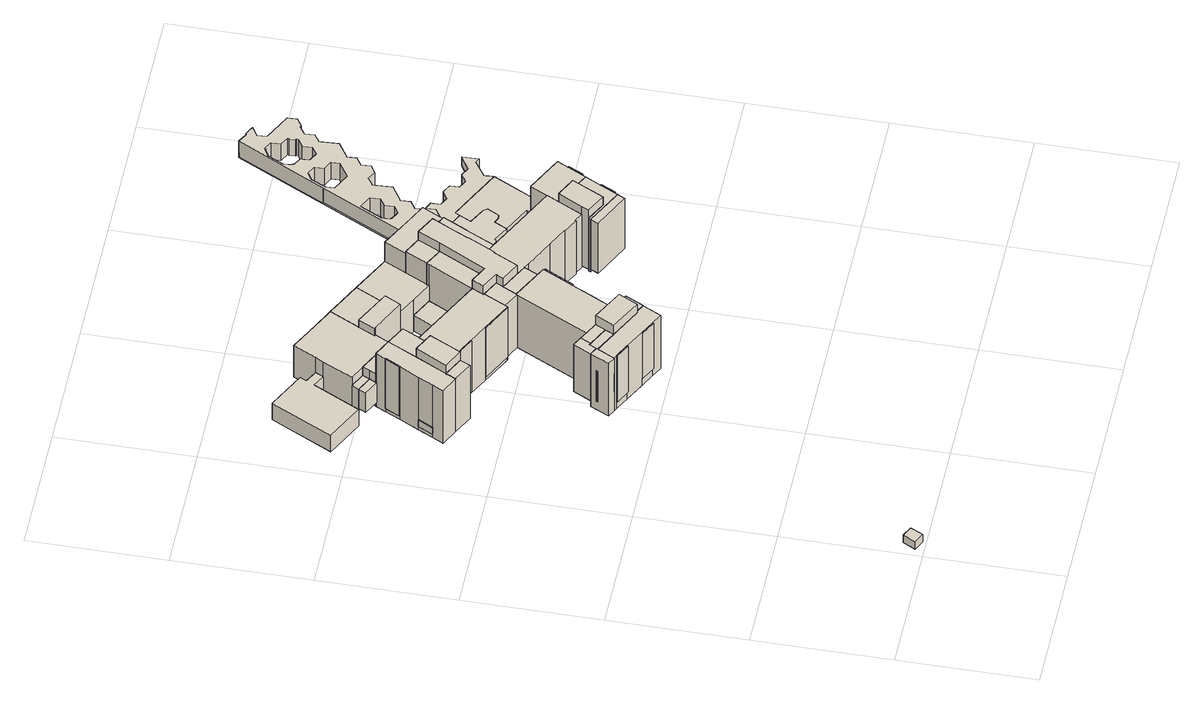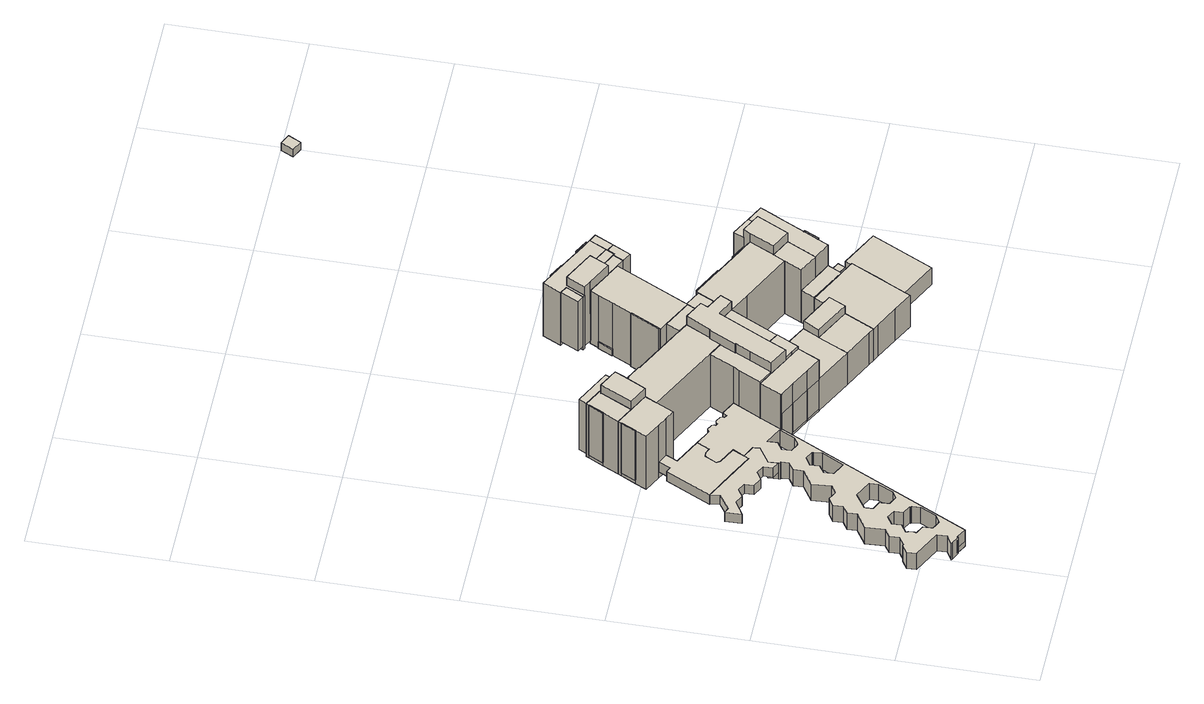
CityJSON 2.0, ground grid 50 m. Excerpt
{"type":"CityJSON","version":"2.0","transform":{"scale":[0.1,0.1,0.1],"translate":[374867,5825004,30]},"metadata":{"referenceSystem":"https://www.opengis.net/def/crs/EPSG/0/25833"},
"CityObjects":{
"building1":{"type":"Building","attributes":{"Gemeindeschluessel":"11000005","BezugspunktDach":"2200","function":"51009_1610","measuredHeight":3.58,"storeysAboveGround":0},"address":[{"country":"Germany","locality":"Berlin"}],"geometry":[{"type":"Solid","lod":"1","boundaries":[[[[0,1,2,3]],[[4,5,6,7]],[[4,7,3,2]],[[5,4,2,1]],[[6,5,1,0]],[[7,6,0,3]]]]}]},
"building2":{"type":"Building","attributes":{"name":"Haus 3 Haus 2 Haus 1 Evangelisches Waldkrankenhaus Spandau","Gemeindeschluessel":"11000005","function":"31001_3051"},"address":[{"country":"Germany","locality":"Berlin","thoroughfareNumber":"555","thoroughfareName":"Stadtrandstraße"}],"children":["building2-1","building2-2","building2-3","building2-4","building2-5","building2-6","building2-7","building2-8","building2-9","building2-10","building2-11","building2-12","building2-13","building2-14","building2-15","building2-16","building2-17","building2-18","building2-19","building2-20","building2-21","building2-22","building2-23","building2-24","building2-25","building2-26","building2-27","building2-28","building2-29","building2-30","building2-31","building2-32","building2-33","building2-34","building2-35","building2-36","building2-37","building2-38","building2-39","building2-40","building2-41","building2-42","building2-43","building2-44","building2-45","building2-46"]},
"building2-1":{"type":"BuildingPart","attributes":{"BezugspunktDach":"2200","measuredHeight":3,"storeysAboveGround":7},"parents":["building2"],"geometry":[{"type":"Solid","lod":"1","boundaries":[[[[8,9,10,11]],[[12,13,14,15]],[[12,15,11,10]],[[13,12,10,9]],[[15,14,8,11]],[[13,9,8,14]]]]}]},
"building2-2":{"type":"BuildingPart","attributes":{"BezugspunktDach":"2200","measuredHeight":25.57,"storeysAboveGround":7},"parents":["building2"],"geometry":[{"type":"MultiSurface","lod":"1","boundaries":[[[16,17,18,19]],[[20,21,22,23]],[[20,24,25,19,18]],[[21,20,26,27]],[[22,21,17,16]],[[23,22,16,19]],[[23,25,24,20]],[[27,26,18,17]]]}]},
"building2-3":{"type":"BuildingPart","attributes":{"BezugspunktDach":"2200","measuredHeight":25.46,"storeysAboveGround":7},"parents":["building2"],"geometry":[{"type":"MultiSurface","lod":"1","boundaries":[[[28,29,30,31]],[[32,33,34,35]],[[32,35,31,30]],[[30,36,37,33,32,30,29]],[[38,28,39,40,41,42,33,29,28]],[[35,34,28,31]],[[37,36,30,29]],[[33,42,41,40]],[[34,40,39,28,38]]]}]},
"building2-4":{"type":"BuildingPart","attributes":{"BezugspunktDach":"2200","measuredHeight":25.43,"storeysAboveGround":7},"parents":["building2"],"geometry":[{"type":"MultiSurface","lod":"1","boundaries":[[[25,24,43,44,45,46,47,48,49,50,51]],[[52,53,54,55,56,57,58,59,20,23,60]],[[52,60,51,50]],[[9,8,14,13,53,52,50,49]],[[54,53,49,48]],[[55,54,48,61,62]],[[56,55,47,46]],[[57,56,63,46,45],[64,65,66,63]],[[58,57,45,44],[67,68,69,70]],[[20,59,43,71,26]],[[60,23,25,51]],[[13,14,8,9]],[[62,61,48,47]],[[66,65,64,63]],[[69,68,67,70]],[[44,43,59,58]],[[26,71,43,24]],[[23,20,72,24,25]]]}]},
"building2-5":{"type":"BuildingPart","attributes":{"BezugspunktDach":"2200","measuredHeight":22.09,"storeysAboveGround":7},"parents":["building2"],"geometry":[{"type":"MultiSurface","lod":"1","boundaries":[[[73,74,75,76]],[[77,78,79,80]],[[77,80,76,75]],[[81,82,77,75,74]],[[79,78,74,73]],[[80,79,73,76]],[[83,78,77,82,81]]]}]},
"building2-6":{"type":"BuildingPart","attributes":{"BezugspunktDach":"2200","measuredHeight":23.66,"storeysAboveGround":7},"parents":["building2"],"geometry":[{"type":"MultiSurface","lod":"1","boundaries":[[[84,85,86,87]],[[88,62,61,89]],[[88,89,87,86]],[[62,88,86,85]],[[48,47,85,84]],[[89,61,84,87]],[[61,62,47,48]]]}]},
"building2-7":{"type":"BuildingPart","attributes":{"BezugspunktDach":"2200","measuredHeight":28.49,"storeysAboveGround":7},"parents":["building2"],"geometry":[{"type":"MultiSurface","lod":"1","boundaries":[[[90,91,92,93,94]],[[71,95,96,27,26]],[[71,43,24,94,93]],[[95,97,43,93,92]],[[98,97,95,92,91]],[[27,96,91,90]],[[18,17,90,94]],[[26,24,43,71]],[[71,43,97,95]],[[96,95,97,98]],[[99,26,27,17,18]]]}]},
"building2-8":{"type":"BuildingPart","attributes":{"BezugspunktDach":"2200","measuredHeight":7.88,"storeysAboveGround":7},"parents":["building2"],"geometry":[{"type":"MultiSurface","lod":"1","boundaries":[[[100,101,102,103,104,105,106,107]],[[108,109,110,111,112,113,114,115]],[[108,115,107,106]],[[109,108,106,105]],[[110,109,105,104]],[[111,110,104,103]],[[112,111,116,117,102]],[[113,112,102,101]],[[114,113,101,100]],[[115,114,100,107]],[[118,103,102,117,116]]]}]},
"building2-9":{"type":"BuildingPart","attributes":{"BezugspunktDach":"2200","measuredHeight":22.73,"storeysAboveGround":7},"parents":["building2"],"geometry":[{"type":"MultiSurface","lod":"1","boundaries":[[[29,119,120,121,122,30]],[[123,124,125,126,37,36]],[[123,36,30,122]],[[124,123,122,121]],[[125,120,121,127,121,120]],[[126,128,129,120,119]],[[37,42,128,119,29]],[[124,127,121,120,125]],[[125,129,128,126]],[[126,128,42,37]],[[36,37,130,29,30]]]}]},
"building2-10":{"type":"BuildingPart","attributes":{"BezugspunktDach":"2200","measuredHeight":9.34,"storeysAboveGround":7},"parents":["building2"],"geometry":[{"type":"Solid","lod":"1","boundaries":[[[[63,66,131,132,133]],[[134,135,65,64,136]],[[134,136,133,132]],[[136,64,63,133]],[[134,132,131,135]],[[135,131,66,65]],[[64,65,66,63]]]]}]},
"building2-11":{"type":"BuildingPart","attributes":{"BezugspunktDach":"2200","measuredHeight":25.35,"storeysAboveGround":7},"parents":["building2"],"geometry":[{"type":"MultiSurface","lod":"1","boundaries":[[[137,138,129,128,42,41]],[[33,139,140,141,142,40]],[[139,33,37,126]],[[140,139,126,125]],[[142,141,143,144]],[[40,41,42,33]],[[126,37,42,128]],[[125,126,128,129]],[[141,140,129,138]],[[144,143,138,137]],[[40,142,137,41]]]}]},
"building2-12":{"type":"BuildingPart","attributes":{"BezugspunktDach":"2200","measuredHeight":10.18,"storeysAboveGround":7},"parents":["building2"],"geometry":[{"type":"MultiSurface","lod":"1","boundaries":[[[131,145,146,132]],[[147,148,149,150]],[[147,150,132,146]],[[150,149,135,134]],[[148,147,146,145]],[[149,148,145,131]],[[134,135,131,132]]]}]},
"building2-13":{"type":"BuildingPart","attributes":{"BezugspunktDach":"2200","measuredHeight":25.41,"storeysAboveGround":7},"parents":["building2"],"geometry":[{"type":"MultiSurface","lod":"1","boundaries":[[[82,81,151,152,153,154,155,156,157,158,159,39,28]],[[40,142,160,161,162,163,164,165,166,167,168,169,34]],[[40,34,28,39]],[[142,137,41,39,159]],[[160,142,144,170]],[[161,160,170,171]],[[162,161,157,156]],[[163,162,156,172,173,155]],[[164,163,173,174]],[[165,164,154,153]],[[166,165,153,152]],[[167,166,175,176]],[[168,167,151,81]],[[169,168,78,77,82]],[[34,169,82,28]],[[40,41,137,142]],[[170,144,159,158]],[[171,170,158,157]],[[155,173,172,156]],[[174,173,155,154]],[[176,175,152,151]],[[82,77,78,81]]]}]},
"building2-14":{"type":"BuildingPart","attributes":{"BezugspunktDach":"2200","measuredHeight":25.41,"storeysAboveGround":7},"parents":["building2"],"geometry":[{"type":"MultiSurface","lod":"1","boundaries":[[[177,178,179,121,120]],[[180,181,182,141,140]],[[180,140,125,124]],[[181,180,121,179]],[[141,182,178,177]],[[129,138,177,120]],[[124,125,120,121]],[[181,179,178,182]],[[140,141,138,129]]]}]},
"building2-15":{"type":"BuildingPart","attributes":{"BezugspunktDach":"2200","measuredHeight":21.86,"storeysAboveGround":7},"parents":["building2"],"geometry":[{"type":"MultiSurface","lod":"1","boundaries":[[[183,152,151,184]],[[176,175,185,186]],[[176,186,184,151]],[[187,152,151,188,151,152]],[[185,175,152,183]],[[186,185,183,184]],[[175,176,188,151,152,187]]]}]},
"building2-16":{"type":"BuildingPart","attributes":{"BezugspunktDach":"2200","measuredHeight":24.24,"storeysAboveGround":7},"parents":["building2"],"geometry":[{"type":"MultiSurface","lod":"1","boundaries":[[[189,190,191,192]],[[193,194,195,196]],[[193,196,192,191]],[[197,198,193,191,190]],[[195,194,190,189]],[[196,195,189,192]],[[199,200,201,197]],[[193,198,197,194]]]}]},
"building2-17":{"type":"BuildingPart","attributes":{"BezugspunktDach":"2200","measuredHeight":25.46,"storeysAboveGround":7},"parents":["building2"],"geometry":[{"type":"MultiSurface","lod":"1","boundaries":[[[97,202,203,204,205,44,43]],[[58,206,207,208,209,210,59]],[[211,69,44,205]],[[206,58,68,212]],[[207,206,205,204]],[[208,207,204,203]],[[203,208,203,202]],[[59,210,95,71]],[[58,59,43,44]],[[212,68,69,211]],[[209,208,203,202]],[[210,209,202,97]],[[71,95,97,43]]]}]},
"building2-18":{"type":"BuildingPart","attributes":{"BezugspunktDach":"2200","measuredHeight":28.45,"storeysAboveGround":7},"parents":["building2"],"geometry":[{"type":"MultiSurface","lod":"1","boundaries":[[[213,214,215,216,217]],[[218,219,171,170,144]],[[218,220,178,177,143,138,137,221,217,216]],[[222,223,224,216,215]],[[171,219,215,214]],[[170,158,157,214,213]],[[159,158,213,217]],[[144,221,137,138,143]],[[143,177,178,220]],[[219,218,224,223,222]],[[171,157,158,170]],[[39,40,142,159]],[[144,170,225,158,159]]]}]},
"building2-19":{"type":"BuildingPart","attributes":{"BezugspunktDach":"2200","measuredHeight":15.37,"storeysAboveGround":7},"parents":["building2"],"geometry":[{"type":"MultiSurface","lod":"1","boundaries":[[[211,226,227,228,70]],[[229,230,231,212,67]],[[229,67,66,70,228],[65,135,131,66]],[[145,131,232,228,227]],[[230,229,149,148]],[[233,234,235,227,226]],[[212,231,226,211]],[[131,135,65,66]],[[148,149,232,131,145]],[[231,230,235,234,233]],[[212,211,69,68]],[[68,69,70,67]]]}]},
"building2-20":{"type":"BuildingPart","attributes":{"BezugspunktDach":"2200","measuredHeight":25.41,"storeysAboveGround":7},"parents":["building2"],"geometry":[{"type":"MultiSurface","lod":"1","boundaries":[[[198,197,199,236,237,238,239,240,241,242,204,203,202,97,98]],[[210,209,208,207,243,244,245,246,247,248,249,200,201,250,251]],[[210,251,98,96,95]],[[207,208,203,204]],[[243,207,204,242]],[[245,244,241,252,253,240]],[[246,245,253,254,239]],[[248,247,238,237]],[[249,248,237,236]],[[200,249,255,256,199]],[[201,200,199,197]],[[250,201,194,193]],[[251,250,198,98]],[[95,96,98,97]],[[209,210,97,202]],[[208,209,202,203]],[[244,243,242,241]],[[240,253,252,241]],[[240,239,254,253]],[[239,238,247,246,257]],[[236,199,256,255]],[[193,194,197,198]]]}]},
"building2-21":{"type":"BuildingPart","attributes":{"BezugspunktDach":"2200","measuredHeight":23.86,"storeysAboveGround":7},"parents":["building2"],"geometry":[{"type":"MultiSurface","lod":"1","boundaries":[[[258,259,260,261]],[[256,255,262,263]],[[256,263,261,260]],[[264,236,199,260,259]],[[262,255,259,258]],[[263,262,258,261]],[[255,256,265,199,236,264]]]}]},
"building2-22":{"type":"BuildingPart","attributes":{"BezugspunktDach":"2200","measuredHeight":23.6,"storeysAboveGround":7},"parents":["building2"],"geometry":[{"type":"MultiSurface","lod":"1","boundaries":[[[266,267,268,269]],[[172,270,174,173]],[[156,155,173,269,268]],[[270,172,268,267]],[[174,270,267,266]],[[155,154,266,269]],[[172,173,155,156]],[[173,174,154,155]]]}]},
"building2-23":{"type":"BuildingPart","attributes":{"BezugspunktDach":"2200","measuredHeight":15.15,"storeysAboveGround":7},"parents":["building2"],"geometry":[{"type":"MultiSurface","lod":"1","boundaries":[[[234,233,271,272,273,274,275,276,277,278,279,280]],[[117,116,281,282,283,284,285,286,287,231,230,288]],[[117,288,280,279]],[[116,103,102,117,279,278]],[[281,116,278,277]],[[282,281,277,276]],[[284,283,275,274]],[[286,285,273,289,290]],[[287,286,290,291]],[[231,287,271,233]],[[146,145,148,147,288,230,234,280]],[[117,102,103,116]],[[283,282,276,275]],[[285,284,292,274,273]],[[290,289,273,272]],[[291,290,272,271]],[[230,231,233,234]],[[147,148,145,146]]]}]},
"building2-24":{"type":"BuildingPart","attributes":{"BezugspunktDach":"2200","measuredHeight":3,"storeysAboveGround":7},"parents":["building2"],"geometry":[{"type":"Solid","lod":"1","boundaries":[[[[293,294,295,296]],[[297,298,299,300]],[[298,297,295,294]],[[299,298,294,293]],[[300,299,293,296]],[[300,296,295,297]]]]}]},
"building2-25":{"type":"BuildingPart","attributes":{"BezugspunktDach":"2200","measuredHeight":25.44,"storeysAboveGround":7},"parents":["building2"],"geometry":[{"type":"MultiSurface","lod":"1","boundaries":[[[178,224,223,301,302,303,304,305,306,307,308,179]],[[309,310,311,312,313,314,315,316,317,318,182,181]],[[309,181,179,308]],[[312,311,306,305]],[[313,312,305,304]],[[314,313,304,319,320,303]],[[315,314,303,302]],[[321,296,295,322,302,301]],[[316,315,297,300]],[[317,316,301,223]],[[318,317,219,218,323]],[[182,318,224,178]],[[310,309,308,307]],[[307,306,311,310]],[[303,320,319,304]],[[300,297,322,295,296,321]],[[323,218,219,324,223,224]],[[181,182,325,178,179]]]}]},
"building2-26":{"type":"BuildingPart","attributes":{"BezugspunktDach":"2200","measuredHeight":25.43,"storeysAboveGround":7},"parents":["building2"],"geometry":[{"type":"MultiSurface","lod":"1","boundaries":[[[308,307,326,327,328,239,238]],[[246,329,330,331,310,309,247]],[[329,246,254,332,333]],[[330,329,332,334]],[[331,330,327,326]],[[247,309,308,238]],[[246,247,238,239]],[[333,332,254,239,328]],[[334,332,328,327]],[[310,331,326,307]],[[309,310,307,308,335]]]}]},
"building2-27":{"type":"BuildingPart","attributes":{"BezugspunktDach":"2200","measuredHeight":18.6,"storeysAboveGround":7},"parents":["building2"],"geometry":[{"type":"MultiSurface","lod":"1","boundaries":[[[336,337,338,339,340]],[[289,341,342,291,290]],[[273,272,340,339]],[[343,344,339,338]],[[342,345,343,338,337]],[[291,342,337,336]],[[290,272,271,291,336,340]],[[289,290,272,273]],[[341,289,344,343]],[[341,343,345,342]],[[291,271,272,290]]]}]},
"building2-28":{"type":"BuildingPart","attributes":{"BezugspunktDach":"2200","measuredHeight":25.45,"storeysAboveGround":7},"parents":["building2"],"geometry":[{"type":"MultiSurface","lod":"1","boundaries":[[[306,346,347,327,326,307]],[[331,330,348,349,311,310]],[[331,310,307,326],[331,326,307,310]],[[330,331,326,327]],[[348,347,350,351,350,347]],[[330,327,334,352,353]],[[311,349,346,306]],[[306,311,306,307]],[[350,352,334,327]],[[353,352,351,350,347,348]],[[349,348,347,346]],[[354,310,311,306,307]]]}]},
"building2-29":{"type":"BuildingPart","attributes":{"BezugspunktDach":"2200","measuredHeight":25.44,"storeysAboveGround":7},"parents":["building2"],"geometry":[{"type":"MultiSurface","lod":"1","boundaries":[[[355,356,357,358]],[[319,359,360,320]],[[319,304,303,361,358,357]],[[359,319,357,356]],[[360,359,356,355]],[[320,360,355,358]],[[320,361,303,304,319]]]}]},
"building2-30":{"type":"BuildingPart","attributes":{"BezugspunktDach":"2200","measuredHeight":7.57,"storeysAboveGround":7},"parents":["building2"],"geometry":[{"type":"MultiSurface","lod":"1","boundaries":[[[362,363,364,365]],[[366,367,368,369]],[[366,369,365,364]],[[367,366,364,363]],[[368,367,363,362]],[[369,368,362,365,370]]]}]},
"building2-31":{"type":"BuildingPart","attributes":{"BezugspunktDach":"2200","measuredHeight":15.19,"storeysAboveGround":7},"parents":["building2"],"geometry":[{"type":"MultiSurface","lod":"1","boundaries":[[[343,371,372,373,344]],[[284,374,375,376,285]],[[274,273,285,344,373]],[[374,284,373,372]],[[375,374,372,371]],[[285,376,343,341,289]],[[377,284,285,273,274]],[[376,375,371,343]],[[289,341,343,344]]]}]},
"building2-32":{"type":"BuildingPart","attributes":{"BezugspunktDach":"2200","measuredHeight":25.28,"storeysAboveGround":7},"parents":["building2"],"geometry":[{"type":"MultiSurface","lod":"1","boundaries":[[[378,379,380,381,382]],[[383,384,385,386,252]],[[363,362,382,381]],[[383,252,368,367]],[[387,388,383,381,380]],[[367,368,362,363]],[[384,383,388,387]],[[389,390,379,385]],[[384,380,390,389]],[[386,385,379,378]],[[391,252,386,392,378,382]]]}]},
"building2-33":{"type":"BuildingPart","attributes":{"BezugspunktDach":"2200","measuredHeight":29.28,"storeysAboveGround":7},"parents":["building2"],"geometry":[{"type":"MultiSurface","lod":"1","boundaries":[[[393,394,395,396,397,398,399,400,401,402,403,404,405,406]],[[252,386,385,407,408,409,410,411,412,413,352,334,332,253]],[[252,241,240,406,405]],[[414,378,382,415,405,404]],[[385,386,378,404,403],[386,385,379,378]],[[416,417,385,403,402]],[[408,418,419,420,407,402,401]],[[421,422,401,400]],[[423,421,400,399]],[[424,423,425,399,398]],[[426,427,428,429,424,398,397]],[[430,431,426,397,396]],[[350,431,413,396,395]],[[432,327,350,395,394]],[[328,327,394,393]],[[240,239,254,239,328,393,406]],[[253,433,240,241,252]],[[386,252,415,382,378,414]],[[379,385,386,378]],[[407,385,417,416]],[[434,419,418,408]],[[407,420,419,434]],[[409,408,422,421]],[[410,409,421,423]],[[411,410,425,423,424]],[[411,424,429,428]],[[412,428,427,426]],[[413,412,426,431,430]],[[352,413,431,350]],[[334,327,432]],[[352,350,327,334]],[[332,334,327,328]],[[332,328,239,254]],[[253,254,239,240]]]}]},
"building2-34":{"type":"BuildingPart","attributes":{"BezugspunktDach":"2200","measuredHeight":15.17,"storeysAboveGround":7},"parents":["building2"],"geometry":[{"type":"MultiSurface","lod":"1","boundaries":[[[435,388,387,436,437,438,371,343,345]],[[376,375,439,440,441,442,443,444,445]],[[376,445,345,342,341,343]],[[439,375,371,438]],[[446,447,438,437]],[[440,439,448,449,450]],[[443,442,384,383]],[[364,363,451,388,435]],[[444,443,367,366,452]],[[445,444,435,345]],[[343,341,342,345]],[[376,343,371,375]],[[450,449,448,447,446]],[[441,440,437,436]],[[441,436,387,442]],[[383,384,387,388]],[[452,366,367,451,363,364]]]}]},
"building2-35":{"type":"BuildingPart","attributes":{"BezugspunktDach":"2200","measuredHeight":3,"storeysAboveGround":7},"parents":["building2"],"geometry":[{"type":"Solid","lod":"1","boundaries":[[[[453,454,455,456]],[[457,458,459,460]],[[457,460,456,455]],[[458,457,455,461,462,454]],[[459,458,454,453]],[[460,459,453,456]],[[454,462,461,455]]]]}]},
"building2-36":{"type":"BuildingPart","attributes":{"BezugspunktDach":"2200","measuredHeight":27.57,"storeysAboveGround":7},"parents":["building2"],"geometry":[{"type":"MultiSurface","lod":"1","boundaries":[[[463,417,416,464,465,466]],[[441,467,468,469,470,442]],[[471,436,387,442,466,465]],[[472,473,441,465,464]],[[468,420,472,464,416]],[[469,468,407,385]],[[390,379,474,417,463]],[[470,469,385,389]],[[380,390,463,466]],[[442,470,389,384]],[[441,442,387,436,471]],[[467,441,473,472]],[[467,472,420,468]],[[385,407,416,417]],[[389,385,474,379,390]],[[384,389,390,380]]]}]},
"building2-37":{"type":"BuildingPart","attributes":{"BezugspunktDach":"2200","measuredHeight":25.42,"storeysAboveGround":7},"parents":["building2"],"geometry":[{"type":"MultiSurface","lod":"1","boundaries":[[[347,346,475,476,477,478,479,480,481,482,483,484,485,427,426,431,350]],[[486,487,488,489,490,491,492,493,494,495,496,497,462,461,349,348,353]],[[486,353,352,413]],[[487,486,413,412,426]],[[488,487,412,428]],[[498,429,427,485]],[[490,489,485,484]],[[493,492,482,499,500,481]],[[494,493,481,480]],[[495,494,480,479]],[[496,495,479,478]],[[497,496,478,477]],[[462,497,477,476]],[[455,454,476,475]],[[349,461,475,346]],[[353,348,347,350]],[[413,352,350,431]],[[431,426,412,413]],[[429,428,412,426,427]],[[489,488,429,498]],[[490,484,483,491]],[[501,492,491,502,483,482]],[[481,500,499,482]],[[461,462,454,455]],[[348,349,346,347]]]}]},
"building2-38":{"type":"BuildingPart","attributes":{"BezugspunktDach":"2200","measuredHeight":25.25,"storeysAboveGround":7},"parents":["building2"],"geometry":[{"type":"MultiSurface","lod":"1","boundaries":[[[498,503,504,505,506,422,421,423,424,429]],[[507,508,509,510,511,512,513,514,489,488]],[[507,488,428,411]],[[508,507,411,410]],[[509,508,410,409]],[[510,509,409,408]],[[515,418,422,506]],[[512,516,515,511,506,505]],[[513,512,517,518,519,520,505,504]],[[521,519,504,503]],[[514,513,522,518,523]],[[489,514,503,498]],[[411,428,429,424]],[[410,411,424,423]],[[409,410,423,421]],[[408,409,421,422]],[[511,510,418,515]],[[524,511,515,516,512]],[[520,519,518,517]],[[523,518,522,519,521]],[[488,489,498,429]]]}]},
"building2-39":{"type":"BuildingPart","attributes":{"BezugspunktDach":"2200","measuredHeight":28.61,"storeysAboveGround":7},"parents":["building2"],"geometry":[{"type":"MultiSurface","lod":"1","boundaries":[[[420,419,418,516,525,526,527,528,529,530,473]],[[531,532,533,534,535,536,512,510,537,538,539]],[[437,436,473,530]],[[531,539,441,440,540]],[[541,446,530,529]],[[532,531,450,542]],[[543,541,542,544,533,532,529,528]],[[545,546,543,528,527]],[[534,533,543,544,547]],[[548,549,550,551,552,535,534,527,526]],[[553,549,526,525]],[[536,535,552,554]],[[512,536,554,517,520,553,525,516]],[[537,510,408,434]],[[538,537,419,434,407,555]],[[539,538,420,468,467,441]],[[540,440,441,436,437]],[[542,450,446,541]],[[544,542,541,543]],[[547,544,543,546,545]],[[552,551,550,549,548]],[[554,552,549,553]],[[553,520,517,554]],[[510,511,515,418]],[[512,516,515,511]],[[434,408,556,418,419]],[[555,407,434,419,420]],[[441,467,472,473]],[[472,467,468,420]]]}]},
"building2-40":{"type":"BuildingPart","attributes":{"BezugspunktDach":"2200","measuredHeight":24.02,"storeysAboveGround":7},"parents":["building2"],"geometry":[{"type":"MultiSurface","lod":"1","boundaries":[[[557,558,559,560]],[[561,562,563,564]],[[561,564,560,559]],[[563,562,558,557]],[[564,563,557,560]],[[565,562,561,566,559,558]]]}]},
"building2-41":{"type":"BuildingPart","attributes":{"BezugspunktDach":"2200","measuredHeight":25.51,"storeysAboveGround":7},"parents":["building2"],"geometry":[{"type":"MultiSurface","lod":"1","boundaries":[[[558,567,568,569,570,571,572,559]],[[573,574,575,576,577,578,579,580]],[[573,580,559,572]],[[574,573,581,582,571]],[[575,574,571,582,583,570]],[[577,576,569,568]],[[578,577,584,585]],[[579,578,567,558]],[[586,559,558,559]],[[580,579,587,562,561]],[[572,571,582,581]],[[570,583,582,571]],[[576,575,570,569]],[[585,584,568,567]],[[561,562,587,558,559,586]]]}]},
"building2-42":{"type":"BuildingPart","attributes":{"BezugspunktDach":"2200","measuredHeight":28.8,"storeysAboveGround":7},"parents":["building2"],"geometry":[{"type":"MultiSurface","lod":"1","boundaries":[[[588,589,590,591,592]],[[500,499,583,582,581]],[[500,581,592,591]],[[482,481,591,590]],[[570,593,499,590,589]],[[582,571,570,589,588]],[[581,572,571,582,588,592]],[[499,500,481,482]],[[569,594,576,575,570]],[[583,499,593,570]],[[583,595,570,571,582]],[[582,571,572,581]]]}]},
"building2-43":{"type":"BuildingPart","attributes":{"BezugspunktDach":"2200","measuredHeight":23.89,"storeysAboveGround":7},"parents":["building2"],"geometry":[{"type":"MultiSurface","lod":"1","boundaries":[[[596,597,598,599]],[[584,600,601,585]],[[584,568,567,599,598]],[[600,584,598,597]],[[601,600,597,596]],[[585,601,596,599]],[[585,567,568,584]]]}]},
"building2-44":{"type":"BuildingPart","attributes":{"BezugspunktDach":"2200","measuredHeight":25.5,"storeysAboveGround":7},"parents":["building2"],"geometry":[{"type":"MultiSurface","lod":"1","boundaries":[[[570,569,602,603,604,605,606,607,608,609,593]],[[491,490,610,611,612,613,614,615,576,575,492]],[[491,483,482,492,593,609]],[[484,483,609,608]],[[610,490,608,607]],[[611,610,607,606]],[[612,611,606,605]],[[613,612,605,604]],[[614,613,604,603]],[[615,614,616,617]],[[576,615,602,569]],[[492,575,570,583,499]],[[492,482,483,491]],[[618,490,491,483,484]],[[617,616,603,602,619]],[[575,576,594,569,570]],[[499,583,570,593,620]]]}]},
"building2-45":{"type":"BuildingPart","attributes":{"BezugspunktDach":"2200","measuredHeight":23.86,"storeysAboveGround":7},"parents":["building2"],"geometry":[{"type":"Solid","lod":"1","boundaries":[[[[621,622,623,624]],[[616,625,626,617]],[[616,603,602,617,624,623]],[[625,616,623,622]],[[626,625,622,621]],[[617,626,621,624]],[[617,602,603,616]]]]}]},
"building2-46":{"type":"BuildingPart","attributes":{"BezugspunktDach":"2200","measuredHeight":7.75,"storeysAboveGround":7},"parents":["building2"],"geometry":[{"type":"MultiSurface","lod":"1","boundaries":[[[627,628,629,630,631,632,633,634,635,636,637,638,639,640,641,642,643,644,645,646,647,648,649,650,651,652,653,654,655,656,657,658,659,660,661,662,663,664,665,666,667,668,669,670,671,672,673,674,675,676,677,678,679,680,681,550,549,553,519,521],[682,683,684,685,686,687,688,689,690,691],[692,693,694,695,696,697,698,699,700,701,702,703,704,705,706,707,708,709,710,711,712],[713,714,715,716,717,718,719,720,721],[722,723,724,725,726,727,728,729,730]],[[518,554,552,551,731,732,733,734,735,736,737,738,739,740,741,742,743,744,745,746,747,748,749,750,751,752,753,754,755,756,757,758,759,760,761,762,763,764,765,766,767,768,769,770,771,772,773,774,775,776,777,778,779,780,781,782,783,784,785,523],[786,787,788,789,790,791,792,793,794,795],[796,797,798,799,800,801,802,803,804,805,806,807,808,809,810,811,812,813,814,815,816],[817,818,819,820,821,822,823,824,825],[826,827,828,829,830,831,832,833,834]],[[731,551,547,835,681]],[[732,731,836,837]],[[733,732,838,839]],[[737,736,676,675]],[[738,737,675,674]],[[739,738,674,673]],[[740,739,673,672]],[[741,740,672,671]],[[742,741,671,670]],[[743,742,670,669]],[[744,743,669,668]],[[745,744,668,667]],[[746,745,667,666]],[[747,746,666,665]],[[748,747,665,664]],[[749,748,664,663]],[[750,749,663,662]],[[751,750,662,661]],[[752,751,661,660]],[[753,752,660,659]],[[754,753,659,658]],[[755,754,658,657]],[[756,755,657,656]],[[757,756,656,655]],[[758,757,655,654]],[[759,758,654,653]],[[760,759,653,652]],[[761,760,652,651]],[[762,761,651,650]],[[763,762,650,649]],[[764,763,649,648]],[[765,764,648,647]],[[766,765,647,646]],[[767,766,646,645]],[[768,767,645,644]],[[769,768,644,643]],[[770,769,643,642]],[[771,770,642,641]],[[772,771,641,640]],[[773,772,640,639]],[[774,773,639,638]],[[775,774,638,637]],[[776,775,637,636]],[[777,776,636,635]],[[778,777,635,634]],[[779,778,634,633]],[[780,779,633,632]],[[781,780,632,631]],[[782,781,631,630]],[[783,782,630,629]],[[784,783,629,628]],[[785,784,628,627]],[[523,785,627,521]],[[786,795,691,690]],[[787,786,690,689]],[[788,787,689,688]],[[789,788,688,687]],[[790,789,687,686]],[[791,790,686,685]],[[792,791,685,684]],[[793,792,684,683]],[[794,793,683,682]],[[795,794,682,691]],[[796,816,712,711]],[[797,796,711,710]],[[798,797,710,709]],[[799,798,709,708]],[[800,799,708,707]],[[801,800,707,706]],[[802,801,706,705]],[[803,802,705,704]],[[804,803,704,703]],[[805,804,703,702]],[[806,805,702,701]],[[807,806,701,700]],[[808,807,700,699]],[[809,808,699,698]],[[810,809,698,697]],[[811,810,697,696]],[[812,811,696,695]],[[813,812,695,694]],[[814,813,694,693]],[[815,814,693,692]],[[816,815,692,712]],[[817,825,721,720]],[[818,817,720,719]],[[819,818,719,718]],[[820,819,718,717]],[[821,820,717,716]],[[822,821,716,715]],[[823,822,715,714]],[[824,823,714,713]],[[825,824,713,721]],[[826,834,730,729]],[[827,826,729,728]],[[828,827,728,727]],[[829,828,727,726]],[[830,829,726,725]],[[831,830,725,724]],[[832,831,724,723]],[[833,832,723,722]],[[834,833,722,730]],[[518,523,521,519]],[[518,519,520,517]],[[554,517,520,553]],[[552,554,553,549]],[[552,549,550,551]],[[550,681,835,547]],[[837,836,840,681,680]],[[839,838,680,679]],[[734,733,679,678]],[[735,734,678,677]],[[841,842,676,736]],[[735,677,842,841]]]}]},
"building3":{"type":"Building","attributes":{"Gemeindeschluessel":"11000005","BezugspunktDach":"2200","function":"51009_1610","measuredHeight":4.74,"storeysAboveGround":0},"address":[{"country":"Germany","locality":"Berlin"}],"geometry":[{"type":"Solid","lod":"1","boundaries":[[[[843,844,845,846,847,848,849,850,851,852,853,854,855,856,857,858]],[[859,860,861,862,863,864,865,866,867,868,869,870,871,872,873,874]],[[859,874,858,857]],[[860,859,857,856]],[[861,860,856,855]],[[862,861,855,854]],[[863,862,854,853]],[[864,863,853,852]],[[865,864,852,851]],[[866,865,851,850]],[[867,866,850,849]],[[868,867,849,848]],[[869,868,848,847]],[[870,869,847,846]],[[871,870,846,845]],[[872,871,845,844]],[[873,872,844,843]],[[874,873,843,858]]]]}]},
"building4":{"type":"Building","attributes":{"Gemeindeschluessel":"11000005","BezugspunktDach":"2200","function":"51009_1610","measuredHeight":4.34,"storeysAboveGround":0},"address":[{"country":"Germany","locality":"Berlin"}],"geometry":[{"type":"Solid","lod":"1","boundaries":[[[[649,648,875,876,877,878,879,880,881,882,883,884,885,886,887,888,889,890,652,651,650]],[[891,892,893,894,895,896,897,898,899,900,901,902,903,904,905,906,907,908,909,910,911]],[[891,911,650,651]],[[892,891,651,652]],[[893,892,652,890]],[[894,893,890,889]],[[895,894,889,888]],[[896,895,888,887]],[[897,896,887,886]],[[898,897,886,885]],[[899,898,885,884]],[[900,899,884,883]],[[901,900,883,882]],[[902,901,882,881]],[[903,902,881,880]],[[904,903,880,879]],[[905,904,879,878]],[[906,905,878,877]],[[907,906,877,876]],[[908,907,876,875]],[[909,908,875,648]],[[910,909,648,649]],[[911,910,649,650]]]]}]}
},
"vertices":[
[43,8,68],[65,54,68],[27,72,68],[4,26,68],[27,72,32],[65,54,32],[43,8,32],[4,26,32],
[242,1735,54],[269,1788,54],[266,1790,54],[239,1737,54],[266,1790,24],[269,1788,24],[242,1735,24],[239,1737,24],
[355,1628,260],[373,1665,260],[303,1700,260],[285,1664,260],[303,1700,4],[373,1665,4],[355,1628,4],[285,1664,4],[303,1700,258],[285,1664,258],[303,1700,14],[373,1665,14],
[483,1157,258],[517,1224,258],[489,1238,258],[455,1170,258],[489,1238,4],[517,1224,4],[483,1157,4],[455,1170,4],[489,1238,31],[517,1224,31],[483,1157,99],[515,1219,258],[515,1219,4],[515,1219,257],[517,1224,257],
[361,1815,258],[415,1921,258],[352,1952,258],[350,1949,258],[332,1913,258],[305,1860,258],[269,1788,258],[242,1735,258],[222,1695,258],[242,1735,4],[269,1788,4],[305,1860,4],[332,1913,4],[350,1949,4],[352,1952,4],[415,1921,4],[361,1815,4],[222,1695,4],[305,1860,24],[332,1913,24],[350,1949,118],[350,1949,25],[352,1952,25],[352,1952,118],[352,1952,5],[415,1921,5],[415,1921,159],[352,1952,159],[361,1815,14],[303,1700,67],
[546,1120,260],[548,1124,260],[496,1150,260],[494,1146,260],[496,1150,39],[548,1124,39],[546,1120,39],[494,1146,39],[548,1124,258],[496,1150,258],[548,1124,99],
[305,1860,261],[332,1913,261],[329,1915,261],[302,1862,261],[329,1915,24],[302,1862,24],
[373,1665,299],[387,1691,299],[431,1780,299],[361,1815,299],[303,1700,299],[431,1780,14],[387,1691,14],[431,1780,258],[387,1691,258],[303,1700,149],
[249,1992,83],[335,2162,83],[379,2138,83],[394,2168,83],[350,2191,83],[362,2215,83],[223,2285,83],[111,2061,83],[223,2285,4],[362,2215,4],[350,2191,4],[394,2168,4],[379,2138,4],[335,2162,4],[249,1992,4],[111,2061,4],[394,2168,5],[379,2138,5],[394,2168,62],
[531,1251,258],[537,1248,258],[556,1286,258],[522,1303,258],[522,1303,31],[556,1286,31],[537,1248,31],[531,1251,31],[556,1286,169],[531,1251,257],[537,1248,257],[517,1224,208],
[364,1976,118],[310,2003,118],[297,1976,118],[310,2003,25],[364,1976,25],[297,1976,25],
[594,1179,257],[610,1211,257],[531,1251,4],[537,1248,4],[610,1211,4],[594,1179,4],[610,1211,15],[594,1179,15],
[377,2002,118],[324,2029,118],[324,2029,17],[377,2002,17],[364,1976,17],[310,2003,17],
[620,1087,258],[673,1060,258],[712,1040,258],[746,1107,258],[719,1121,258],[752,1186,258],[744,1190,258],[709,1121,258],[594,1179,258],[709,1121,4],[744,1190,4],[752,1186,4],[719,1121,4],[746,1107,4],[712,1040,4],[673,1060,4],[620,1087,4],[548,1124,4],[496,1150,4],[709,1121,15],[744,1190,15],[752,1186,23],[719,1121,23],[746,1107,23],[673,1060,40],[620,1087,40],
[610,1211,258],[629,1248,258],[584,1271,258],[556,1286,4],[584,1271,4],[629,1248,4],
[671,1057,258],[618,1084,258],[671,1057,40],[618,1084,40],[673,1060,256],[620,1087,163],
[470,1645,260],[472,1648,260],[418,1675,260],[417,1672,260],[418,1675,17],[472,1648,17],[470,1645,17],[417,1672,17],[472,1648,258],[418,1675,258],[543,1612,258],[543,1612,4],[472,1648,4],
[431,1779,258],[453,1823,258],[454,1823,258],[485,1885,258],[485,1885,4],[454,1823,4],[453,1823,4],[431,1779,4],[431,1780,4],[485,1885,159],[485,1885,5],
[709,1121,300],[744,1190,300],[717,1204,300],[629,1249,300],[594,1179,300],[629,1249,15],[717,1204,15],[629,1248,15],[594,1179,200],[717,1204,149],[717,1204,258],[629,1249,258],[709,1121,223],
[510,1935,159],[377,2002,159],[364,1976,159],[364,1976,5],[377,2002,5],[510,1935,5],[364,1976,67],[510,1935,156],[377,2002,156],[377,2002,100],
[650,1558,258],[654,1556,258],[659,1565,258],[699,1646,258],[696,1648,258],[717,1690,258],[641,1729,258],[641,1729,4],[717,1690,4],[696,1648,4],[699,1646,4],[659,1565,4],[654,1556,4],[650,1558,4],[418,1675,4],[387,1691,4],[717,1690,6],[696,1648,6],[699,1646,6],[650,1558,21],[543,1612,21],[699,1646,131],
[649,1555,259],[650,1558,259],[543,1612,259],[542,1609,259],[649,1555,21],[542,1609,21],[650,1558,222],[543,1612,131],
[746,1107,259],[779,1173,259],[752,1186,259],[719,1121,259],[779,1173,23],
[537,1989,156],[532,1991,156],[562,2051,156],[617,2160,156],[596,2170,156],[509,2214,156],[436,2251,156],[394,2168,156],[379,2138,156],[324,2029,156],[436,2251,5],[509,2214,5],[596,2170,5],[617,2160,5],[562,2051,5],[532,1991,5],[537,1989,5],[324,2029,5],[562,2051,7],[532,1991,7],[537,1989,7],[617,2160,81],
[737,1234,36],[764,1288,36],[760,1289,36],[733,1236,36],[760,1289,6],[764,1288,6],[737,1234,6],[733,1236,6],
[733,1236,258],[760,1289,258],[796,1361,258],[850,1468,258],[852,1472,258],[824,1486,258],[719,1539,258],[717,1535,258],[717,1535,4],[719,1539,4],[824,1486,4],[852,1472,4],[850,1468,4],[796,1361,4],[760,1289,4],[733,1236,4],[717,1204,4],[629,1249,4],[850,1468,6],[796,1361,6],[733,1236,11],[760,1289,24],[629,1249,137],[717,1204,208],[629,1248,226],
[744,1589,258],[745,1589,258],[758,1616,258],[758,1616,4],[745,1589,4],[744,1589,4],[758,1616,6],[758,1616,90],[745,1589,6],[717,1535,250],
[537,1989,193],[660,1927,193],[690,1986,193],[562,2051,193],[532,1991,193],[690,1986,7],[660,1927,7],[690,1986,157],[562,2051,157],[660,1927,157],
[848,1536,258],[849,1536,258],[849,1536,4],[848,1536,4],[814,1554,258],[814,1554,157],[814,1554,6],[814,1554,4],[719,1539,111],
[800,1359,260],[854,1466,260],[850,1468,260],[796,1361,260],[854,1466,6],[800,1359,6],[796,1361,111],
[717,1690,82],[801,1855,82],[724,1894,82],[641,1729,82],[724,1894,7],[801,1855,7],[717,1690,7],[641,1729,7],[641,1729,46],
[745,2095,157],[638,2149,157],[617,2160,157],[638,2149,5],[745,2095,5],[690,1986,5],[617,2160,141],
[780,1659,259],[868,1832,259],[805,1864,259],[801,1855,259],[717,1690,259],[801,1855,6],[805,1864,6],[868,1832,6],[780,1659,6],[805,1864,157],[801,1855,157],[836,1848,6],[836,1848,259],[717,1690,244],[780,1659,164],
[758,1616,299],[745,1589,299],[814,1554,299],[860,1645,299],[863,1643,299],[912,1741,299],[910,1742,299],[937,1797,299],[978,1877,299],[908,1913,299],[868,1832,299],[780,1659,299],[717,1690,299],[696,1648,299],[908,1913,6],[978,1877,6],[937,1797,6],[910,1742,6],[912,1741,6],[863,1643,6],[860,1645,6],[780,1659,113],[717,1690,70],[908,1913,260],[868,1832,260],[978,1877,249],[939,1897,249],[908,1913,249],[937,1797,256],[978,1877,256],[910,1742,256],[912,1741,256],[910,1742,151],[863,1643,258],[884,1684,258],[884,1684,6],[884,1684,256],[860,1645,35],[860,1645,258],[745,1589,40],[696,1648,59],[939,1897,6],
[724,1894,157],[846,1944,157],[886,2024,157],[884,2025,157],[884,2025,5],[886,2024,5],[846,1944,5],[805,1864,5],[801,1855,5],[724,1894,5],[660,1927,5],[886,2024,156],[884,2025,156],[884,2025,84],[884,2025,13],[886,2024,13],[801,1855,44],[724,1894,71],
[973,1469,33],[975,1472,33],[868,1526,33],[866,1523,33],[868,1526,3],[975,1472,3],[973,1469,3],[866,1523,3],[868,1526,4],[975,1472,4],
[836,1848,260],[877,1928,260],[846,1944,260],[805,1864,260],[877,1928,5],[908,1913,5],[868,1832,5],[836,1848,5],[846,1944,17],[877,1928,249],[846,1944,249],[868,1832,132],
[868,1526,258],[975,1472,258],[1046,1436,258],[1045,1433,258],[1098,1406,258],[1100,1409,258],[1132,1393,258],[1177,1481,258],[1199,1525,258],[1199,1526,258],[935,1658,258],[860,1645,4],[863,1643,4],[884,1684,4],[935,1658,4],[1199,1526,4],[1199,1525,4],[1177,1481,4],[1132,1393,4],[1100,1409,4],[1098,1406,4],[1045,1433,4],[1046,1436,4],[935,1658,256],[1177,1481,11],[1132,1393,11],[1177,1481,70],[1199,1525,152],
[980,1748,256],[991,1770,256],[1032,1850,256],[980,1876,256],[912,1741,4],[910,1742,4],[937,1797,4],[978,1877,4],[980,1876,4],[1032,1850,4],[991,1770,4],[980,1748,4],[980,1876,249],[1032,1850,249],[1032,1850,5],[991,1770,5],[991,1770,83],[1032,1850,83],[980,1748,83],[991,1770,22],[980,1748,5],[1022,1855,4],
[1071,1928,249],[1072,1930,249],[1070,1931,249],[1014,1959,249],[943,1995,249],[886,2024,249],[886,2024,4],[943,1995,4],[1014,1959,4],[1070,1931,4],[1072,1930,4],[1071,1928,4],[939,1897,4],[908,1913,4],[846,1944,4],[886,2024,138],[943,1995,156],[943,1995,13],[1014,1959,156],[1014,1959,13],[1070,1931,52],[1070,1931,156],[1070,1931,13],[1072,1930,80],[1072,1930,83],[1070,1931,83],[1070,1931,5],[1072,1930,5],[1071,1928,83],[1071,1928,5],[908,1913,38],[978,1877,151],
[1233,1264,259],[1247,1292,259],[1115,1359,259],[1101,1330,259],[1115,1359,18],[1247,1292,18],[1233,1264,18],[1101,1330,18],[1247,1292,41],[1115,1359,71],
[1253,1303,259],[1280,1356,259],[1309,1414,259],[1247,1446,259],[1189,1331,259],[1119,1366,259],[1119,1366,4],[1189,1331,4],[1247,1446,4],[1309,1414,4],[1280,1356,4],[1253,1303,4],[1247,1292,4],[1115,1359,4],[1119,1366,11],[1189,1331,11],[1247,1446,11],[1280,1356,21],[1253,1303,21],[1115,1359,156],[1247,1292,110],
[1189,1331,298],[1247,1446,298],[1177,1481,298],[1132,1393,298],[1119,1366,298],[1177,1481,259],[1309,1414,68],[1247,1446,79],
[1256,1302,260],[1283,1355,260],[1280,1356,260],[1253,1303,260],[1283,1355,21],[1256,1302,21],
[1316,1428,259],[1343,1481,259],[1363,1521,259],[1302,1552,259],[1265,1570,259],[1230,1588,259],[1199,1526,259],[1199,1525,259],[1230,1588,4],[1265,1570,4],[1302,1552,4],[1363,1521,4],[1343,1481,4],[1316,1428,4],[1343,1481,22],[1316,1428,22],[1199,1526,89],[1316,1428,41],[1177,1481,48],
[1319,1426,261],[1346,1480,261],[1343,1481,261],[1316,1428,261],[1346,1480,22],[1319,1426,22],
[1034,1721,83],[1042,1737,83],[1054,1731,83],[1052,1726,83],[1055,1716,83],[1075,1706,83],[1085,1709,83],[1087,1714,83],[1097,1709,83],[1095,1704,83],[1098,1695,83],[1118,1685,83],[1127,1688,83],[1130,1692,83],[1187,1663,83],[1210,1709,83],[1230,1700,83],[1245,1701,83],[1267,1744,83],[1258,1757,83],[1198,1788,83],[1219,1830,83],[1175,1852,83],[1172,1877,83],[1232,1916,83],[1230,1951,83],[1229,1958,83],[1225,1958,83],[1223,1987,83],[1252,2006,83],[1251,2041,83],[1309,2078,83],[1305,2148,83],[1333,2167,83],[1364,2151,83],[1394,2170,83],[1391,2205,83],[1421,2224,83],[1419,2258,83],[1477,2296,83],[1473,2365,83],[1502,2384,83],[1500,2421,83],[1530,2441,83],[1535,2438,83],[1565,2457,83],[1563,2492,83],[1465,2541,83],[1463,2577,83],[1496,2598,83],[1463,2615,83],[1461,2612,83],[1459,2612,83],[1424,2631,83],[1261,2309,83],[1190,2038,83],[1161,2053,83],[1163,2055,83],[1159,2057,83],[1157,2088,83],[1198,2168,83],[1244,2145,83],[1246,2110,83],[1217,2091,83],[1219,2057,83],[1440,2416,83],[1442,2381,83],[1413,2362,83],[1382,2378,83],[1380,2412,83],[1351,2427,83],[1352,2430,83],[1349,2432,83],[1346,2463,83],[1375,2520,83],[1402,2536,83],[1405,2535,83],[1406,2538,83],[1435,2523,83],[1437,2488,83],[1468,2472,83],[1468,2467,83],[1465,2466,83],[1467,2443,83],[1470,2443,83],[1470,2436,83],[1293,2356,83],[1319,2372,83],[1349,2357,83],[1351,2322,83],[1383,2307,83],[1384,2276,83],[1329,2240,83],[1268,2271,83],[1266,2302,83],[1103,1981,83],[1129,1997,83],[1133,1996,83],[1134,1998,83],[1163,1984,83],[1165,1949,83],[1136,1930,83],[1138,1895,83],[1076,1926,83],[1261,2309,5],[1424,2631,5],[1459,2612,5],[1461,2612,5],[1463,2615,5],[1496,2598,5],[1463,2577,5],[1465,2541,5],[1563,2492,5],[1565,2457,5],[1535,2438,5],[1530,2441,5],[1500,2421,5],[1502,2384,5],[1473,2365,5],[1477,2296,5],[1419,2258,5],[1421,2224,5],[1391,2205,5],[1394,2170,5],[1364,2151,5],[1333,2167,5],[1305,2148,5],[1309,2078,5],[1251,2041,5],[1252,2006,5],[1223,1987,5],[1225,1958,5],[1229,1958,5],[1230,1951,5],[1232,1916,5],[1172,1877,5],[1175,1852,5],[1219,1830,5],[1198,1788,5],[1258,1757,5],[1267,1744,5],[1245,1701,5],[1230,1700,5],[1210,1709,5],[1187,1663,5],[1130,1692,5],[1127,1688,5],[1118,1685,5],[1098,1695,5],[1095,1704,5],[1097,1709,5],[1087,1714,5],[1085,1709,5],[1075,1706,5],[1055,1716,5],[1052,1726,5],[1054,1731,5],[1042,1737,5],[1034,1721,5],[1217,2091,5],[1246,2110,5],[1244,2145,5],[1198,2168,5],[1157,2088,5],[1159,2057,5],[1163,2055,5],[1161,2053,5],[1190,2038,5],[1219,2057,5],[1470,2443,5],[1467,2443,5],[1465,2466,5],[1468,2467,5],[1468,2472,5],[1437,2488,5],[1435,2523,5],[1406,2538,5],[1405,2535,5],[1402,2536,5],[1375,2520,5],[1346,2463,5],[1349,2432,5],[1352,2430,5],[1351,2427,5],[1380,2412,5],[1382,2378,5],[1413,2362,5],[1442,2381,5],[1440,2416,5],[1470,2436,5],[1268,2271,5],[1329,2240,5],[1384,2276,5],[1383,2307,5],[1351,2322,5],[1349,2357,5],[1319,2372,5],[1293,2356,5],[1266,2302,5],[1138,1895,5],[1136,1930,5],[1165,1949,5],[1163,1984,5],[1134,1998,5],[1133,1996,5],[1129,1997,5],[1103,1981,5],[1076,1926,5],[1261,2309,13],[1261,2309,8],[1424,2631,8],[1424,2631,27],[1459,2612,27],[1261,2309,55],[1493,2600,5],[1493,2600,83],
[1286,1613,82],[1265,1570,82],[1302,1552,82],[1323,1595,82],[1340,1587,82],[1423,1751,82],[1315,1805,82],[1229,1848,82],[1219,1830,82],[1198,1788,82],[1258,1757,82],[1267,1744,82],[1245,1701,82],[1230,1700,82],[1210,1709,82],[1187,1663,82],[1210,1709,35],[1230,1700,35],[1245,1701,35],[1267,1744,35],[1258,1757,35],[1198,1788,35],[1219,1830,35],[1229,1848,35],[1315,1805,35],[1423,1751,35],[1340,1587,35],[1323,1595,35],[1302,1552,35],[1265,1570,35],[1286,1613,35],[1187,1663,35],
[1229,1848,83],[1315,1805,83],[1423,1751,83],[1420,1786,83],[1476,1825,83],[1496,1817,83],[1494,1876,83],[1441,1845,83],[1411,1860,83],[1382,1842,83],[1352,1856,83],[1351,1891,83],[1318,1907,83],[1289,1889,83],[1259,1903,83],[1258,1938,83],[1232,1916,39],[1230,1951,39],[1258,1938,39],[1259,1903,39],[1289,1889,39],[1318,1907,39],[1351,1891,39],[1352,1856,39],[1382,1842,39],[1411,1860,39],[1441,1845,39],[1494,1876,39],[1496,1817,39],[1476,1825,39],[1420,1786,39],[1423,1751,39],[1315,1805,39],[1229,1848,39],[1219,1830,39],[1175,1852,39],[1172,1877,39]
]}
